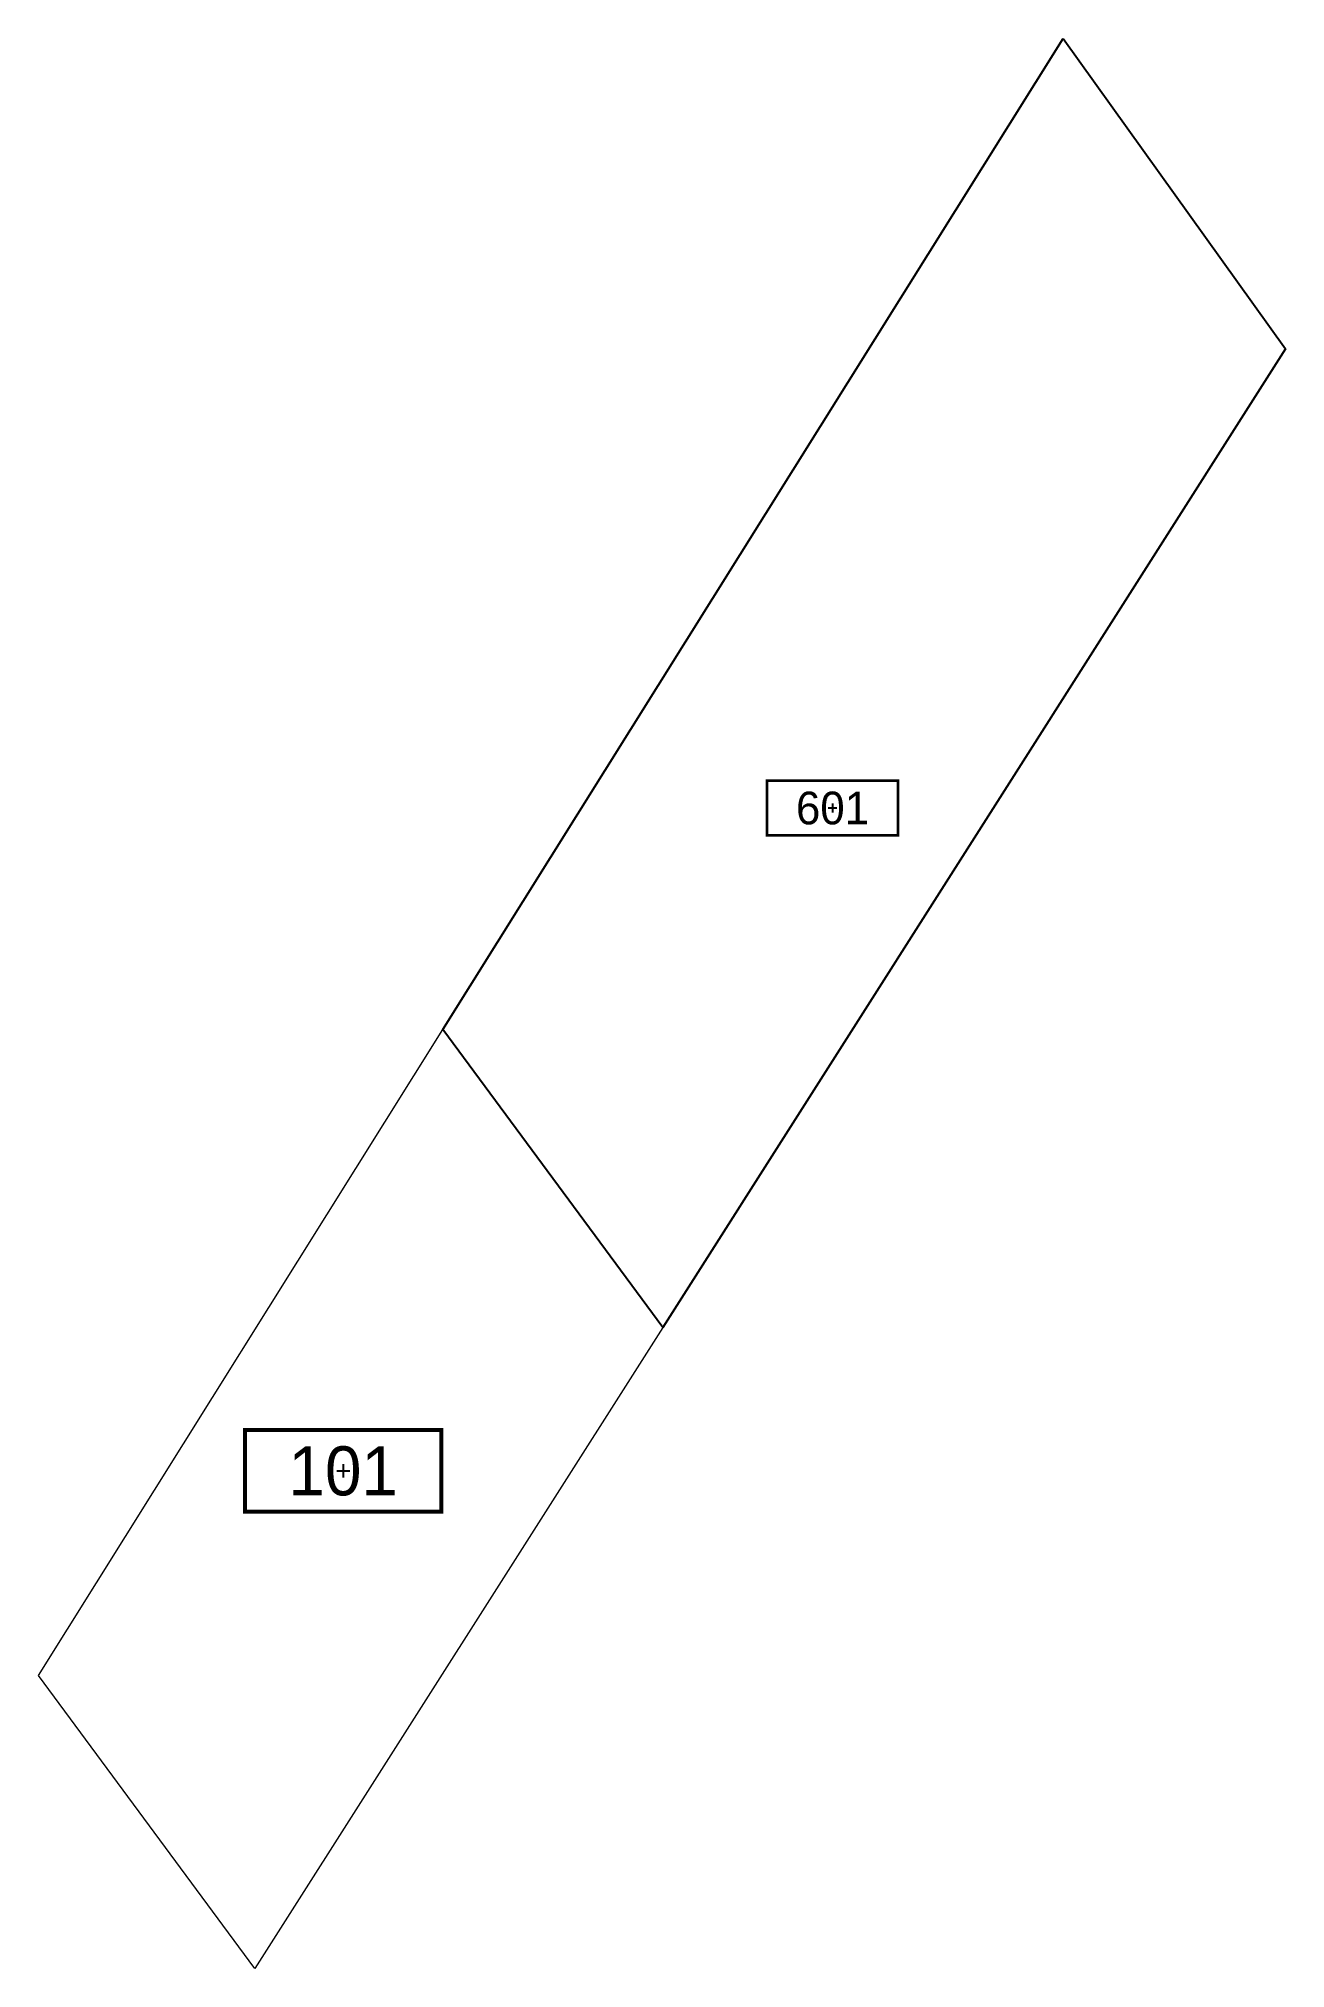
# Model space of a CAD drawing. Extents: x 186264 to 186379, y 655051 to 655228.
import ezdxf
from ezdxf.enums import TextEntityAlignment as Align

# ---------------------------------------------------------------- set-up
doc = ezdxf.new("R2010")
doc.units = 0
doc.layers.add('pcell', color=160, linetype='Continuous')
doc.layers.add('scellno', color=160, linetype='Continuous')
doc.styles.add('hebtxt', font='hebtxt.shx')

# ---------------------------------------------------------------- blocks, each defined once
blk = doc.blocks.new('Cellno')
at = {"color": 2}
for points in [[(-0.4, 0), (0.4, 0)], [(0, 0.4), (0, -0.4)]]:
    blk.add_lwpolyline(points, dxfattribs=at)
at = {"layer": 'scellno', "const_width": 0.25}
blk.add_lwpolyline([(6, 2.5), (-6, 2.5), (-6, -2.5), (6, -2.5)], close=True, dxfattribs=at)
at = {"layer": 'scellno', "style": 'hebtxt'}
blk.add_attdef('CELLNO', text='', height=3, dxfattribs=at).set_placement((0, 0), align=Align.MIDDLE)
at = {"layer": 'scellno', "style": 'hebtxt', "flags": 1}
for tag, p in [('CODE', (-0.29, -6)), ('AREA', (0.21, -8.97))]:
    blk.add_attdef(tag, text='', height=2.5, dxfattribs=at).set_placement(p, align=Align.CENTER)

msp = doc.modelspace()

# ---------------------------------------------------------------- linework, layer by layer
at = {"layer": 'pcell', "linetype": 'ByBlock'}
msp.add_lwpolyline([(186358.18, 655228.36), (186378.54, 655199.91), (186321.47, 655110.17), (186301.31, 655137.48)], close=True, dxfattribs=at)
at = {"layer": 'pcell', "linetype": 'ByBlock', "lineweight": 0}
msp.add_lwpolyline([(186301.31, 655137.48), (186321.47, 655110.17), (186284.07, 655051.38), (186264.25, 655078.24)], close=True, dxfattribs=at)

# ---------------------------------------------------------------- block references
at = {"layer": 'scellno', "linetype": 'ByBlock'}
msp.add_blockref('Cellno', (186337.02, 655157.8), dxfattribs=at).add_auto_attribs({'CELLNO': '601'})
at = {"layer": 'scellno', "linetype": 'ByBlock', "lineweight": 0, "xscale": 1.5, "yscale": 1.5, "zscale": 1.5}
msp.add_blockref('Cellno', (186292.17, 655097.01), dxfattribs=at).add_auto_attribs({'CELLNO': '101'})

doc.saveas('drawing.dxf')
